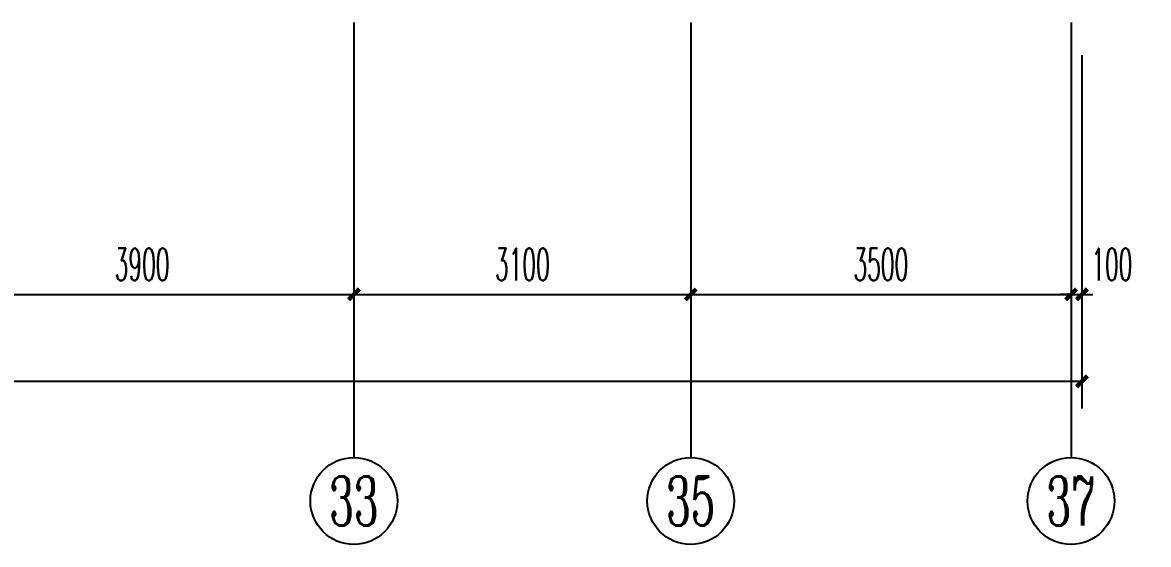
# Model space of a CAD drawing. Extents: x 27938 to 650306, y -92720 to 1524912.
# Drawn here: x 317267 to 327629, y 357524 to 362324 of the extents above; entities that cross this region are included whole.
import ezdxf
from ezdxf.enums import TextEntityAlignment as Align

# ---------------------------------------------------------------- set-up
doc = ezdxf.new("R2010")
doc.units = 0
doc.header["$LTSCALE"] = 1000
doc.header["$MEASUREMENT"] = 0
doc.layers.add('AXIS', color=3, linetype='Continuous')
doc.layers.add('AXIS_TEXT', color=4, linetype='Continuous')
doc.styles.add('_TCH_AXIS', font='COMPLEX', dxfattribs={"bigfont": 'GBCBIG'})
doc.styles.add('_TCH_DIM_T3', font='SIMPLEX.shx', dxfattribs={"width": 0.494118, "bigfont": 'GBCBIG.shx'})
doc.styles.add('COMPLEX', font='COMPLEX')
doc.dimstyles.new('_TCH_ARCH&&100', dxfattribs={"dimtxt": 297.5, "dimasz": 100, "dimexe": 250, "dimexo": 300, "dimgap": 126.25, "dimtad": 1, "dimdec": 0, "dimzin": 0, "dimdsep": 46, "dimtxsty": '_TCH_DIM_T3', "dimblk": 'ARCHTICK', "dimcen": 0.09, "dimclrt": 4, "dimazin": 2, "dimtfac": 1, "dimtdec": 0, "dimtix": 1, "dimtmove": 2, "dimatfit": 3, "dimfxl": 1, "dimtolj": 1, "dimtzin": 0, "dimarcsym": 0})

# ---------------------------------------------------------------- blocks, each defined once
blk = doc.blocks.new('_ArchTick')
at = {"color": 0, "linetype": 'ByBlock', "const_width": 0.4}
blk.add_lwpolyline([(-0.5, -0.5), (0.5, 0.5)], dxfattribs=at)
blk = doc.blocks.new('*D1103')
at = {"layer": 'AXIS', "color": 0, "lineweight": -2}
for p, q in [((326917, 362024), (326917, 359574)), ((327017, 362024), (327017, 359574)), ((326917, 359824), (326817, 359824)), ((326917, 359824), (327017, 359824)), ((327017, 359824), (327117, 359824))]:
    blk.add_line(p, q, dxfattribs=at)
at = {"layer": 'Defpoints', "color": 0}
for p in [(326917, 362324), (327017, 362324), (327017, 359824)]:
    blk.add_point(p, dxfattribs=at)
at = {"layer": 'AXIS', "color": 0, "lineweight": -2, "xscale": 100, "yscale": 100, "zscale": 100}
blk.add_blockref('_ArchTick', (326917, 359824), dxfattribs=at)
at = {"layer": 'AXIS', "color": 0, "lineweight": -2, "xscale": 100, "yscale": 100, "zscale": 100, "rotation": 180}
blk.add_blockref('_ArchTick', (327017, 359824), dxfattribs=at)
at = {"layer": 'AXIS', "color": 4, "insert": (327292, 360099), "char_height": 297.5, "attachment_point": 5, "style": '_TCH_DIM_T3'}
blk.add_mtext('\\A1;100', dxfattribs=at)
blk = doc.blocks.new('*D1104')
at = {"layer": 'AXIS', "color": 0, "lineweight": -2}
for p, q in [((323417, 362024), (323417, 359574)), ((326917, 362024), (326917, 359574)), ((323417, 359824), (326917, 359824))]:
    blk.add_line(p, q, dxfattribs=at)
at = {"layer": 'Defpoints', "color": 0}
for p in [(323417, 362324), (326917, 362324), (326917, 359824)]:
    blk.add_point(p, dxfattribs=at)
at = {"layer": 'AXIS', "color": 0, "lineweight": -2, "xscale": 100, "yscale": 100, "zscale": 100, "rotation": 180}
blk.add_blockref('_ArchTick', (323417, 359824), dxfattribs=at)
at = {"layer": 'AXIS', "color": 0, "lineweight": -2, "xscale": 100, "yscale": 100, "zscale": 100}
blk.add_blockref('_ArchTick', (326917, 359824), dxfattribs=at)
at = {"layer": 'AXIS', "color": 4, "insert": (325167, 360099), "char_height": 297.5, "attachment_point": 5, "style": '_TCH_DIM_T3'}
blk.add_mtext('\\A1;3500', dxfattribs=at)
blk = doc.blocks.new('*D1105')
at = {"layer": 'AXIS', "color": 0, "lineweight": -2}
for p, q in [((320317, 362024), (320317, 359574)), ((323417, 362024), (323417, 359574)), ((320317, 359824), (323417, 359824))]:
    blk.add_line(p, q, dxfattribs=at)
at = {"layer": 'Defpoints', "color": 0}
for p in [(320317, 362324), (323417, 362324), (323417, 359824)]:
    blk.add_point(p, dxfattribs=at)
at = {"layer": 'AXIS', "color": 0, "lineweight": -2, "xscale": 100, "yscale": 100, "zscale": 100, "rotation": 180}
blk.add_blockref('_ArchTick', (320317, 359824), dxfattribs=at)
at = {"layer": 'AXIS', "color": 0, "lineweight": -2, "xscale": 100, "yscale": 100, "zscale": 100}
blk.add_blockref('_ArchTick', (323417, 359824), dxfattribs=at)
at = {"layer": 'AXIS', "color": 4, "insert": (321867, 360099), "char_height": 297.5, "attachment_point": 5, "style": '_TCH_DIM_T3'}
blk.add_mtext('\\A1;3100', dxfattribs=at)
blk = doc.blocks.new('*D1106')
at = {"layer": 'AXIS', "color": 0, "lineweight": -2}
for p, q in [((316417, 362024), (316417, 359574)), ((320317, 362024), (320317, 359574)), ((316417, 359824), (320317, 359824))]:
    blk.add_line(p, q, dxfattribs=at)
at = {"layer": 'Defpoints', "color": 0}
for p in [(316417, 362324), (320317, 362324), (320317, 359824)]:
    blk.add_point(p, dxfattribs=at)
at = {"layer": 'AXIS', "color": 0, "lineweight": -2, "xscale": 100, "yscale": 100, "zscale": 100, "rotation": 180}
blk.add_blockref('_ArchTick', (316417, 359824), dxfattribs=at)
at = {"layer": 'AXIS', "color": 0, "lineweight": -2, "xscale": 100, "yscale": 100, "zscale": 100}
blk.add_blockref('_ArchTick', (320317, 359824), dxfattribs=at)
at = {"layer": 'AXIS', "color": 4, "insert": (318367, 360099), "char_height": 297.5, "attachment_point": 5, "style": '_TCH_DIM_T3'}
blk.add_mtext('\\A1;3900', dxfattribs=at)
blk = doc.blocks.new('*D1159')
at = {"layer": 'AXIS', "color": 0, "lineweight": -2}
for p, q in [((272017, 362024), (272017, 358774)), ((327017, 362024), (327017, 358774)), ((272017, 359024), (327017, 359024))]:
    blk.add_line(p, q, dxfattribs=at)
at = {"layer": 'Defpoints', "color": 0}
for p in [(272017, 362324), (327017, 362324), (327017, 359024)]:
    blk.add_point(p, dxfattribs=at)
at = {"layer": 'AXIS', "color": 0, "lineweight": -2, "xscale": 100, "yscale": 100, "zscale": 100, "rotation": 180}
blk.add_blockref('_ArchTick', (272017, 359024), dxfattribs=at)
at = {"layer": 'AXIS', "color": 0, "lineweight": -2, "xscale": 100, "yscale": 100, "zscale": 100}
blk.add_blockref('_ArchTick', (327017, 359024), dxfattribs=at)
at = {"layer": 'AXIS', "color": 4, "insert": (299517, 359299), "char_height": 297.5, "attachment_point": 5, "style": '_TCH_DIM_T3'}
blk.add_mtext('\\A1;55000', dxfattribs=at)
blk = doc.blocks.new('_AXISO')
blk.add_circle((0, 0), 0.5)
at = {"layer": 'AXIS_TEXT', "style": 'COMPLEX', "width": 1.041667}
blk.add_attdef('A', text='', height=0.56, dxfattribs=at).set_placement((-0.25, -0.28), (0.25, -0.28), align=Align.FIT)

msp = doc.modelspace()

# ---------------------------------------------------------------- linework, layer by layer
at = {"layer": 'AXIS'}
for p, q in [((320316.6, 362323.7), (320316.6, 358323.7)), ((323416.6, 362323.7), (323416.6, 358323.7)), ((326916.6, 362323.7), (326916.6, 358323.7))]:
    msp.add_line(p, q, dxfattribs=at)

# ---------------------------------------------------------------- block references
ref = msp.add_blockref('_AXISO', (320316.6, 357923.7), dxfattribs=dict(at, xscale=800, yscale=800, zscale=800))
ref.add_attrib('A', '33', dxfattribs={"layer": 'AXIS_TEXT', "height": 452.55, "style": '_TCH_AXIS', "width": 0.636364}).set_placement((320090.3, 357697.5), (320542.9, 357697.5), align=Align.FIT)
ref = msp.add_blockref('_AXISO', (323416.6, 357923.7), dxfattribs=dict(at, xscale=800, yscale=800, zscale=800))
ref.add_attrib('A', '35', dxfattribs={"layer": 'AXIS_TEXT', "height": 452.55, "style": '_TCH_AXIS', "width": 0.636364}).set_placement((323190.3, 357697.5), (323642.9, 357697.5), align=Align.FIT)
ref = msp.add_blockref('_AXISO', (326916.6, 357923.7), dxfattribs=dict(at, xscale=800, yscale=800, zscale=800))
ref.add_attrib('A', '37', dxfattribs={"layer": 'AXIS_TEXT', "height": 452.55, "style": '_TCH_AXIS', "width": 0.636364}).set_placement((326690.3, 357697.5), (327142.9, 357697.5), align=Align.FIT)

# ---------------------------------------------------------------- dimensions: what is measured, and where the dimension line sits
for p1, p2, distance, picture, middle in [((272016.6, 362323.7), (327016.6, 362323.7), -3300, '*D1159', (299516.6, 359298.7)), ((316416.6, 362323.7), (320316.6, 362323.7), -2500, '*D1106', (318366.6, 360098.7)), ((320316.6, 362323.7), (323416.6, 362323.7), -2500, '*D1105', (321866.6, 360098.7)), ((323416.6, 362323.7), (326916.6, 362323.7), -2500, '*D1104', (325166.6, 360098.7))]:
    dim = msp.add_aligned_dim(p1=p1, p2=p2, distance=distance, dimstyle='_TCH_ARCH&&100', dxfattribs=at)
    dim.commit()
    dim.dimension.update_dxf_attribs({"geometry": picture, "text_midpoint": middle})
dim = msp.add_linear_dim(base=(327016.6, 359823.7), p1=(326916.6, 362323.7), p2=(327016.6, 362323.7), angle=0, dimstyle='_TCH_ARCH&&100', dxfattribs=at)
dim.commit()
dim.dimension.update_dxf_attribs({"geometry": '*D1103', "text_midpoint": (327291.6, 360098.7), "dimtype": 129})

doc.saveas('drawing.dxf')
